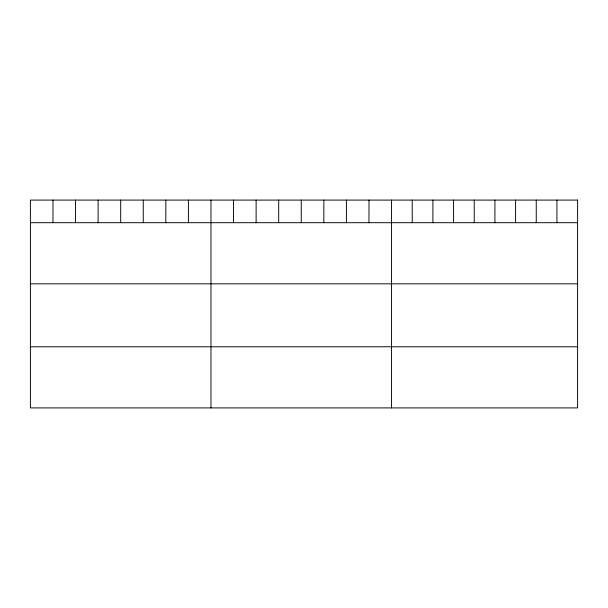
<?xml version="1.0" encoding="UTF-8"?>
<svg xmlns="http://www.w3.org/2000/svg" width="608" height="608" viewBox="0 0 608 608"><rect width="100%" height="100%" fill="white"/><g stroke="black" fill="none" stroke-linecap="round" stroke-linejoin="round"><path stroke-width="0.91" d="M30.4 222.703L577.6 222.703M30.4 283.822L577.6 283.822M30.4 346.788L577.6 346.788M556.928 200.093L556.928 222.703M536.256 200.093L536.256 222.703M515.584 200.093L515.584 222.703M494.912 200.093L494.912 222.703M474.24 200.093L474.24 222.703M453.568 200.093L453.568 222.703M432.896 200.093L432.896 222.703M412.224 200.093L412.224 222.703M391.552 200.093L391.552 407.907M368.98 200.093L368.98 222.703M346.408 200.093L346.408 222.703M323.836 200.093L323.836 222.703M301.264 200.093L301.264 222.703M278.692 200.093L278.692 222.703M256.12 200.093L256.12 222.703M233.548 200.093L233.548 222.703M210.976 200.093L210.976 407.907M188.404 200.093L188.404 222.703M165.832 200.093L165.832 222.703M143.26 200.093L143.26 222.703M120.688 200.093L120.688 222.703M98.116 200.093L98.116 222.703M75.544 200.093L75.544 222.703M52.972 200.093L52.972 222.703M577.6 200.093L30.4 200.093L30.4 407.907L577.6 407.907L577.6 200.093"/></g></svg>
